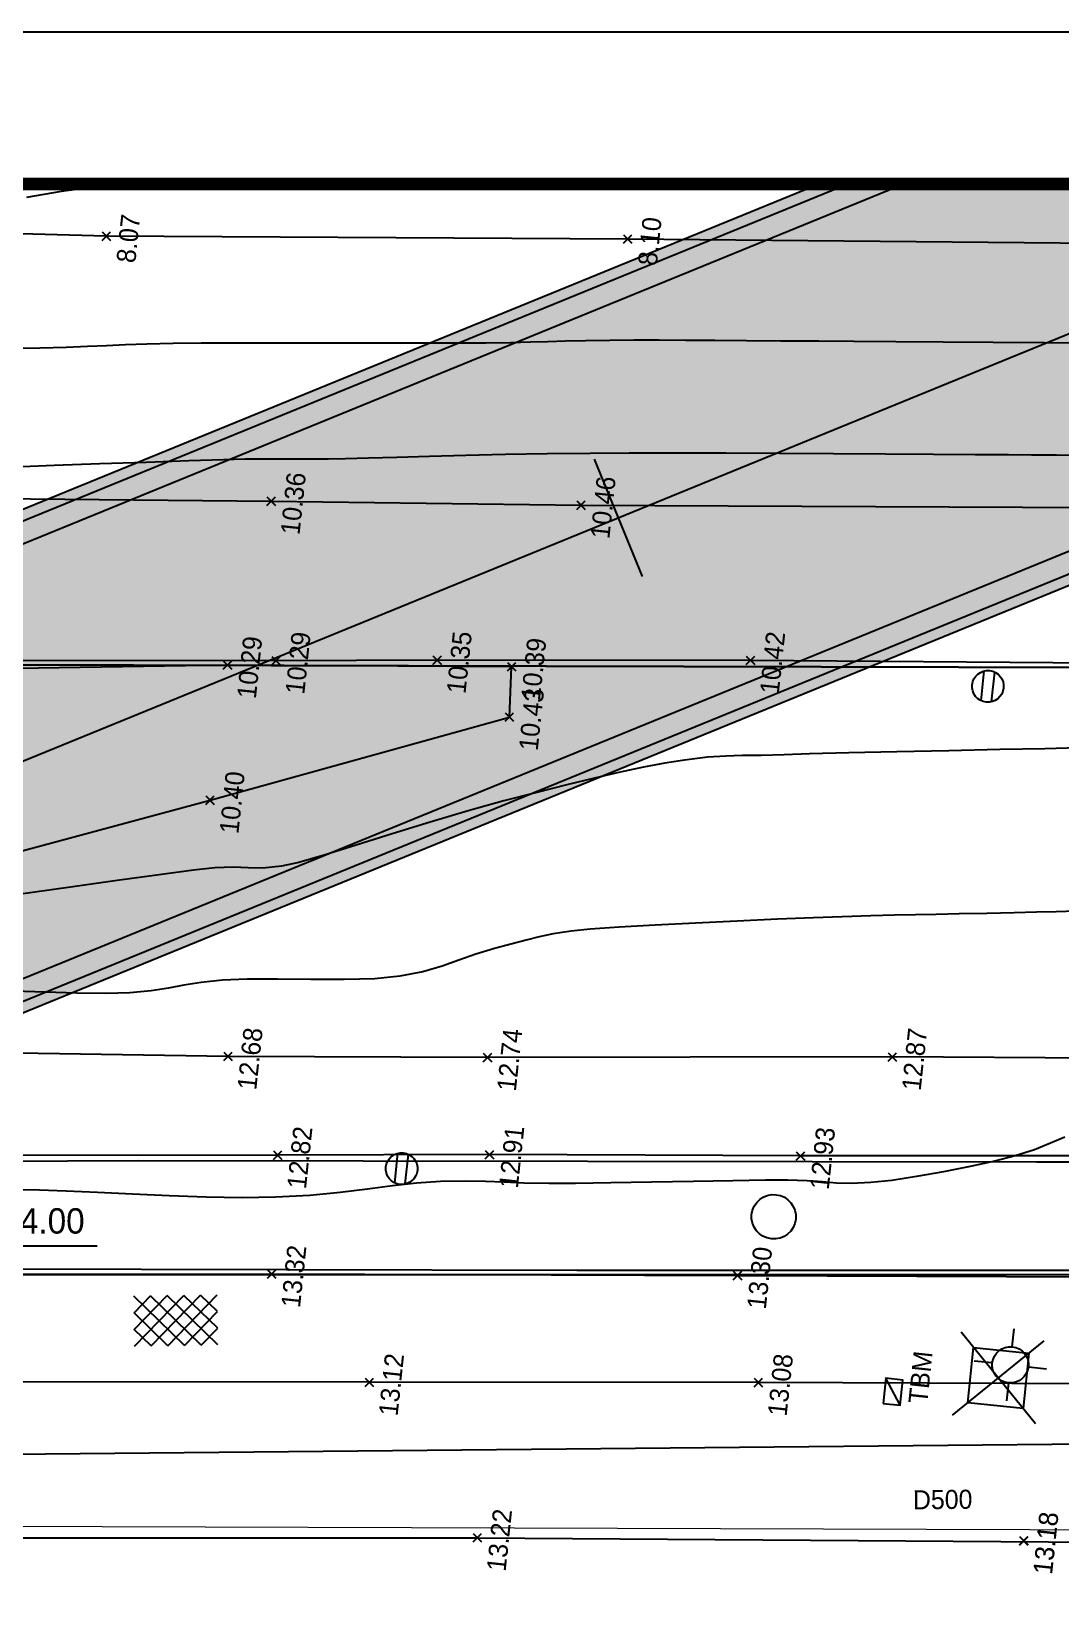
# Model space of a CAD drawing. Header units: millimetres. Extents: x 1073475 to 2890243, y -1340830 to -367733.
# Drawn here: x 1344985 to 1369296, y -405165 to -367733 of the extents above; entities that cross this region are included whole.
import ezdxf
from ezdxf.enums import TextEntityAlignment as Align
from ezdxf.xclip import XClip

# ---------------------------------------------------------------- set-up
doc = ezdxf.new("R2010")
doc.units = ezdxf.units.MM
doc.header["$LTSCALE"] = 50
doc.header["$XCLIPFRAME"] = 2
doc.header["$PDMODE"] = 3
doc.header["$PDSIZE"] = 100
doc.linetypes.add('E-DIGLN01', pattern=[2, 0.9, -0.2, 0.9])
doc.linetypes.add('HIDDEN2', pattern=[4.7625, 3.175, -1.5875])
for name, color, linetype in [('1-우수관로', 140, '우수'), ('11', 11, 'Continuous'), ('CONT-MJR', 42, 'Continuous'), ('CONT-MNR', 84, 'Continuous'), ('CS-CONC-MAJR', 4, 'Continuous'), ('CS-EXCV', 3, 'E-DIGLN01'), ('LEVEL_15', 7, 'Continuous'), ('LEVEL_16', 7, 'Continuous'), ('TEX', 3, 'Continuous'), ('TEXT', 3, 'Continuous'), ('가로등', 1, 'Continuous'), ('구조물', 7, 'Continuous'), ('기준점', 5, 'Continuous'), ('도로', 1, 'Continuous'), ('보도', 7, 'Continuous'), ('보도블럭', 7, 'Continuous'), ('보안등', 7, 'Continuous'), ('시점변경-종점-구__보조측점심볼', 7, 'Continuous'), ('시점변경-종점-구__선형', 7, 'Continuous'), ('연속지적도', 32, 'Continuous'), ('우수받이', 5, 'Continuous'), ('중앙선', 2, 'Continuous'), ('지하지장물_전기관로', 1, 'HIDDEN2'), ('측량점_높이', 8, 'Continuous'), ('측량점_심볼', 7, 'Continuous'), ('화단', 3, 'Continuous'), ('화단경계', 3, 'Continuous')]:
    doc.layers.add(name, color=color, linetype=linetype)
doc.styles.add('LT', font='')
doc.styles.add('RXHG', font='arial.ttf')
doc.styles.get("Standard").update_dxf_attribs({"font": ''})
doc.styles.add('STYLE-GOTHIC_SINGLE', font='', dxfattribs={"bigfont": 'GOTHIC_SINGLEbig.shx'})
doc.styles.add('굴림체', font='')
doc.styles.get('LT').set_extended_font_data('GulimChe')
doc.styles.get('Standard').set_extended_font_data('Dotum')
doc.styles.get('STYLE-GOTHIC_SINGLE').set_extended_font_data('Gulim')
doc.styles.get('굴림체').set_extended_font_data('Dotum')
doc.linetypes.add('CFZ008', pattern='A,0.9,-0.2,[106,KHCLINE.shx,S=0.00606,R=180,X=0,Y=0],0.9', length=2)
doc.linetypes.add('POWER_LINE', pattern='A,12.7,-5.08,["POWER",Standard,S=2.54,R=0,X=-2.54,Y=-1.27],-6.35', length=24.13)
doc.linetypes.add('우수', pattern='A,0.5,-0.05,["우수",LT,S=0.1,R=0,X=0,Y=-0.05],-0.4', length=0.95)

# ---------------------------------------------------------------- blocks, each defined once
blk = doc.blocks.new('A$405090834614')
at = {"color": 251}
for points in [[(182276, 95890), (184256, 93919)], [(182280, 93915), (184251, 95895)]]:
    blk.add_lwpolyline(points, dxfattribs=at)
blk.add_lwpolyline([(182606, 95562), (183923, 95565), (183926, 94248), (182609, 94245)], close=True, dxfattribs=at)
at = {"layer": '1-우수관로', "color": 251, "linetype": '우수', "lineweight": 0, "ltscale": 80}
blk.add_lwpolyline([(185502, 13028), (184884, 22596), (180273, 88945), (172057, 168906), (121638, 164312), (118262, 188984)], dxfattribs=at)
at = {"layer": 'CONT-MJR', "color": 251}
for p, q in [((202360, 119364), (202227, 120303)), ((202512, 118299), (202360, 119364)), ((202666, 117214), (202512, 118299)), ((202806, 116214), (202666, 117214)), ((202918, 115406), (202806, 116214)), ((202986, 114897), (202918, 115406)), ((203039, 114444), (202986, 114897)), ((203077, 114083), (203039, 114444)), ((203109, 113754), (203077, 114083)), ((203146, 113394), (203109, 113754)), ((203197, 112940), (203146, 113394)), ((203247, 112539), (203197, 112940)), ((203319, 111999), (203247, 112539)), ((203408, 111336), (203319, 111999)), ((203511, 110569), (203408, 111336)), ((203624, 109715), (203511, 110569)), ((203743, 108791), (203624, 109715)), ((203864, 107814), (203743, 108791)), ((203984, 106803), (203864, 107814)), ((204087, 105884), (203984, 106803)), ((204202, 104802), (204087, 105884)), ((204326, 103607), (204202, 104802)), ((204454, 102351), (204326, 103607)), ((204581, 101085), (204454, 102351)), ((204703, 99862), (204581, 101085)), ((204815, 98732), (204703, 99862)), ((204912, 97748), (204815, 98732)), ((204989, 96962), (204912, 97748)), ((205043, 96424), (204989, 96962)), ((205102, 95836), (205043, 96424)), ((205148, 95358), (205102, 95836))]:
    blk.add_line(p, q, dxfattribs=at)
at = {"layer": 'CONT-MNR', "color": 251}
for p, q in [((205087, 119998), (205008, 120650)), ((208821, 119887), (208593, 120686)), ((205168, 119381), (205087, 119998)), ((208979, 119237), (208821, 119887)), ((192270, 118814), (192092, 119538)), ((205240, 118880), (205168, 119381)), ((209087, 118659), (208979, 119237)), ((189959, 118263), (189906, 118994)), ((192505, 117877), (192270, 118814)), ((205307, 118437), (205240, 118880)), ((185292, 117903), (185232, 118575)), ((205374, 117994), (205307, 118437)), ((209156, 118185), (209087, 118659)), ((190017, 117524), (189959, 118263)), ((205445, 117493), (205374, 117994)), ((209202, 117762), (209156, 118185)), ((185338, 117279), (185292, 117903)), ((192762, 116855), (192505, 117877)), ((209240, 117338), (209202, 117762)), ((185383, 116537), (185338, 117279)), ((190084, 116841), (190017, 117524)), ((205525, 116877), (205445, 117493)), ((209287, 116859), (209240, 117338)), ((190159, 116277), (190084, 116841)), ((193005, 115880), (192762, 116855)), ((205602, 116215), (205525, 116877)), ((209358, 116273), (209287, 116859)), ((185430, 115714), (185383, 116537)), ((190257, 115775), (190159, 116277)), ((205700, 115323), (205602, 116215)), ((209434, 115717), (209358, 116273)), ((185483, 114846), (185430, 115714)), ((190361, 115380), (190257, 115775)), ((193198, 115082), (193005, 115880)), ((209538, 114959), (209434, 115717)), ((190468, 115022), (190361, 115380)), ((205811, 114280), (205700, 115323)), ((190576, 114628), (190468, 115022)), ((193307, 114591), (193198, 115082)), ((185545, 113970), (185483, 114846)), ((190684, 114126), (190576, 114628)), ((193367, 114151), (193307, 114591)), ((205928, 113163), (205811, 114280)), ((185621, 113122), (185545, 113970)), ((190768, 113552), (190684, 114126)), ((193389, 113803), (193367, 114151)), ((193420, 113459), (193389, 113803)), ((190844, 112839), (190768, 113552)), ((193508, 113028), (193420, 113459)), ((185714, 112341), (185621, 113122)), ((206044, 112050), (205928, 113163)), ((190920, 112057), (190844, 112839)), ((193644, 112632), (193508, 113028)), ((185843, 111539), (185714, 112341)), ((193881, 112048), (193644, 112632)), ((191003, 111272), (190920, 112057)), ((194191, 111324), (193881, 112048)), ((206153, 111020), (206044, 112050)), ((185986, 110834), (185843, 111539)), ((191100, 110553), (191003, 111272)), ((194545, 110506), (194191, 111324)), ((186133, 110202), (185986, 110834)), ((206246, 110152), (206153, 111020)), ((191218, 109968), (191100, 110553)), ((194917, 109642), (194545, 110506)), ((186273, 109620), (186133, 110202)), ((206316, 109522), (206246, 110152)), ((191384, 109438), (191218, 109968)), ((186397, 109062), (186273, 109620)), ((191561, 109004), (191384, 109438)), ((195277, 108777), (194917, 109642)), ((206386, 108949), (206316, 109522)), ((186495, 108507), (186397, 109062)), ((191745, 108621), (191561, 109004)), ((206447, 108483), (206386, 108949)), ((191928, 108240), (191745, 108621)), ((195599, 107960), (195277, 108777)), ((186570, 107917), (186495, 108507)), ((192107, 107814), (191928, 108240)), ((206504, 108071), (206447, 108483)), ((186610, 107446), (186570, 107917)), ((192262, 107412), (192107, 107814)), ((195879, 107212), (195599, 107960)), ((206560, 107659), (206504, 108071)), ((186636, 107015), (186610, 107446)), ((206620, 107193), (206560, 107659)), ((192386, 107092), (192262, 107412)), ((192494, 106797), (192386, 107092)), ((196134, 106522), (195879, 107212)), ((206689, 106619), (206620, 107193)), ((186665, 106542), (186636, 107015)), ((192596, 106471), (192494, 106797)), ((186718, 105949), (186665, 106542)), ((192707, 106056), (192596, 106471)), ((196362, 105887), (196134, 106522)), ((206752, 106055), (206689, 106619)), ((186788, 105327), (186718, 105949)), ((192798, 105616), (192707, 106056)), ((206815, 105462), (206752, 106055)), ((192918, 104941), (192798, 105616)), ((196565, 105303), (196362, 105887)), ((186889, 104494), (186788, 105327)), ((196740, 104766), (196565, 105303)), ((206879, 104831), (206815, 105462)), ((193058, 104098), (192918, 104941)), ((206947, 104150), (206879, 104831)), ((187007, 103541), (186889, 104494)), ((196889, 104273), (196740, 104766)), ((193207, 103154), (193058, 104098)), ((197011, 103820), (196889, 104273)), ((207020, 103410), (206947, 104150)), ((197132, 103288), (197011, 103820)), ((187130, 102559), (187007, 103541)), ((207100, 102600), (207020, 103410)), ((193358, 102177), (193207, 103154)), ((197208, 102860), (197132, 103288)), ((197261, 102466), (197208, 102860)), ((207190, 101710), (207100, 102600)), ((187244, 101638), (187130, 102559)), ((197312, 102033), (197261, 102466)), ((193500, 101234), (193358, 102177)), ((197384, 101489), (197312, 102033)), ((187337, 100870), (187244, 101638)), ((197466, 100897), (197384, 101489)), ((207272, 100884), (207190, 101710)), ((193624, 100394), (193500, 101234)), ((187395, 100346), (187337, 100870)), ((197586, 99978), (197466, 100897)), ((207370, 99894), (207272, 100884)), ((187428, 99891), (187395, 100346)), ((193722, 99723), (193624, 100394)), ((197733, 98849), (197586, 99978)), ((187438, 99528), (187428, 99891)), ((193817, 99051), (193722, 99723)), ((207479, 98784), (207370, 99894)), ((187447, 99196), (187438, 99528)), ((187475, 98836), (187447, 99196)), ((187542, 98388), (187475, 98836)), ((193890, 98497), (193817, 99051)), ((197889, 97628), (197733, 98849)), ((193951, 98006), (193890, 98497)), ((207595, 97604), (207479, 98784)), ((187647, 97902), (187542, 98388)), ((187797, 97325), (187647, 97902)), ((194010, 97520), (193951, 98006)), ((187975, 96705), (187797, 97325)), ((194077, 96981), (194010, 97520)), ((198042, 96433), (197889, 97628)), ((207715, 96398), (207595, 97604)), ((194161, 96332), (194077, 96981)), ((188167, 96089), (187975, 96705)), ((194245, 95689), (194161, 96332)), ((198176, 95382), (198042, 96433)), ((207832, 95216), (207715, 96398)), ((188357, 95525), (188167, 96089)), ((188530, 95058), (188357, 95525)), ((194313, 95166), (194245, 95689)), ((194373, 94703), (194313, 95166)), ((198277, 94591), (198176, 95382)), ((188723, 94623), (188530, 95058)), ((188914, 94261), (188723, 94623)), ((194435, 94240), (194373, 94703)), ((189097, 93942), (188914, 94261))]:
    blk.add_line(p, q, dxfattribs=at)
at = {"layer": '가로등', "color": 251, "linetype": 'Continuous'}
for p, q in [((183607, 95083), (183607, 95511)), ((183178, 94654), (182750, 94654)), ((184035, 94654), (184464, 94654)), ((183607, 94226), (183607, 93797))]:
    blk.add_line(p, q, dxfattribs=at)
blk.add_ellipse((183607, 94654), major_axis=(-303, 303), ratio=1, start_param=3.926991, end_param=10.210176, dxfattribs=at)
at = {"layer": '도로', "color": 251}
for p, q in [((207883, 118716), (207178, 127659)), ((181600, 109677), (180217, 122831)), ((201336, 121716), (202066, 114179)), ((198328, 113669), (197531, 121191)), ((209116, 106454), (207883, 118716)), ((202066, 114179), (202745, 106887)), ((198743, 109882), (198328, 113669)), ((199518, 102518), (198743, 109882)), ((182563, 100534), (181600, 109677)), ((202745, 106887), (204054, 93989)), ((210576, 91248), (209116, 106454)), ((200442, 93090), (199518, 102518)), ((183539, 90982), (182563, 100534))]:
    blk.add_line(p, q, dxfattribs=at)
at = {"layer": '보도', "color": 251}
for p, q in [((182843, 122188), (183902, 112241)), ((198104, 114796), (197262, 121663)), ((192535, 120956), (194886, 114870)), ((186708, 112396), (185868, 120249)), ((188907, 113811), (188364, 119764)), ((194886, 114870), (197584, 108042)), ((198773, 108116), (198104, 114796)), ((189527, 107707), (188907, 113811)), ((187251, 107418), (186708, 112396)), ((183902, 112241), (185026, 101289)), ((197584, 108042), (198773, 108116)), ((190551, 98194), (189527, 107707)), ((187993, 100108), (187251, 107418)), ((185026, 101289), (185948, 92310)), ((188932, 91279), (187993, 100108)), ((191064, 93068), (190551, 98194))]:
    blk.add_line(p, q, dxfattribs=at)
at = {"layer": '보도블럭', "color": 251}
for p, q in [((181910, 114892), (182254, 115331)), ((181958, 114500), (182645, 115379)), ((182006, 114109), (183037, 115426)), ((182254, 115331), (183132, 114643)), ((182645, 115379), (183085, 115035)), ((181863, 115283), (183180, 114252)), ((182054, 113717), (183085, 115035)), ((181910, 114892), (183228, 113861)), ((182101, 113326), (183132, 114643)), ((181958, 114500), (183276, 113469)), ((182493, 113374), (183180, 114252)), ((182006, 114109), (182884, 113421)), ((182884, 113421), (183228, 113861)), ((182054, 113717), (182493, 113374))]:
    blk.add_line(p, q, dxfattribs=at)
at = {"layer": '보안등', "color": 251}
for p, q in [((186350, 109575), (187057, 109575)), ((186350, 109325), (187057, 109325)), ((199145, 96999), (199852, 96999)), ((199145, 96749), (199852, 96749))]:
    blk.add_line(p, q, dxfattribs=at)
for centre in [(186703, 109450), (199498, 96874)]:
    blk.add_ellipse(centre, major_axis=(-265, 265), ratio=1, start_param=3.926991, end_param=10.210176, dxfattribs=at)
at = {"layer": '연속지적도', "color": 251}
for p, q in [((188497, 68694), (179669, 151974)), ((195078, 143943), (209727, 2404)), ((209727, 2404), (195078, 143943))]:
    blk.add_line(p, q, dxfattribs=at)
at = {"layer": '우수받이', "color": 251}
blk.add_lwpolyline([(182382, 97546), (182382, 97146), (182982, 97146), (182982, 97546)], close=True, dxfattribs=at)
blk.add_lwpolyline([(182382, 97146), (182982, 97546)], dxfattribs=at)
at = {"layer": '중앙선', "color": 251}
for p, q in [((176388, 123987), (178214, 106751)), ((178214, 106751), (180168, 87009))]:
    blk.add_line(p, q, dxfattribs=at)
at = {"layer": '지하지장물_전기관로', "color": 251, "linetype": 'POWER_LINE', "ltscale": 3}
blk.add_lwpolyline([(186670, 16637), (186590, 33534), (184398, 74092), (182595, 86963), (177310, 132594), (173297, 174213)], dxfattribs=at)
at = {"layer": '측량점_심볼', "color": 251}
for p in [(207883, 118716), (194886, 114870), (198104, 114796), (202066, 114179), (188907, 113811), (198328, 113669), (186708, 112396), (183902, 112241), (198743, 109882), (181600, 109677), (197584, 108042), (198773, 108116), (189527, 107707), (187251, 107418), (178214, 106751), (202745, 106887), (209116, 106454), (199518, 102518), (185026, 101289), (182563, 100534), (187993, 100108), (190551, 98194), (179504, 93902), (179508, 93900)]:
    blk.add_point(p, dxfattribs=at)
at = {"layer": '화단', "color": 251}
blk.add_ellipse((186498, 100585), major_axis=(371, 371), ratio=1, start_param=5.497787, end_param=11.780972, dxfattribs=at)
at = {"layer": '화단경계', "color": 251}
for p, q in [((186230, 115645), (183346, 141577)), ((182813, 123727), (184755, 105082)), ((188435, 94548), (186230, 115645)), ((184755, 105082), (188730, 67509)), ((191311, 67731), (188435, 94548))]:
    blk.add_line(p, q, dxfattribs=at)
at = {"layer": '1-우수관로', "color": 251, "linetype": '우수', "lineweight": 0, "ltscale": 5, "style": '굴림체'}
blk.add_text('D500', height=450, rotation=276.7572, dxfattribs=at).set_placement((180132, 95184), align=Align.RIGHT)
at = {"layer": '기준점', "color": 251, "style": '굴림체'}
blk.add_text('TBM', height=450, dxfattribs=at).set_placement((183089, 96734), align=Align.MIDDLE_CENTER)
at = {"layer": '측량점_높이', "color": 251, "style": '굴림체'}
for s, p in [('8.07', (207883, 118416)), ('10.40', (194886, 114570)), ('10.29', (198104, 114496)), ('10.36', (202066, 113879)), ('12.68', (188907, 113511)), ('10.29', (198328, 113369)), ('13.32', (183902, 111941)), ('12.82', (186708, 112096)), ('13.12', (181600, 109377)), ('10.35', (198743, 109582)), ('10.39', (198773, 107816)), ('10.43', (197584, 107742)), ('12.91', (187251, 107118)), ('12.74', (189527, 107407)), ('13.22', (178214, 106451)), ('10.46', (202745, 106587)), ('8.10', (209116, 106154)), ('10.42', (199518, 102218)), ('13.30', (185026, 100989)), ('13.08', (182563, 100234)), ('12.93', (187993, 99808)), ('12.87', (190551, 97894)), ('13.18', (179504, 93602)), ('13.18', (179508, 93600))]:
    blk.add_text(s, height=450, dxfattribs=at).set_placement(p, align=Align.TOP_CENTER)
blk = doc.blocks.new('dbox')
at = {"layer": '11'}
blk.add_line((4288, 57600), (81088, 57600), dxfattribs=at)
at = {"layer": '11', "const_width": 150}
blk.add_lwpolyline([(81088, 1800), (4288, 1800), (4288, 57600), (81088, 57600)], close=True, dxfattribs=at)
at = {"layer": 'TEXT', "color": 7}
blk.add_line((0, 59400), (84100, 59400), dxfattribs=at)
at = {"layer": 'TEX', "color": 6, "linetype": 'Continuous', "style": 'RXHG', "width": 1}
for tag, p in [('일자', (76628, 15972)), ('축척', (76628, 13925)), ('설계번호', (76684, 12170))]:
    blk.add_attdef(tag, p, '', height=300, dxfattribs=at)
at = {"layer": 'TEX', "color": 7, "linetype": 'Continuous', "style": 'RXHG', "width": 1}
blk.add_attdef('파일명', (81840, 4453), '', height=300, rotation=90, dxfattribs=at)
at = {"layer": 'TEX', "linetype": 'Continuous', "style": 'RXHG', "width": 1}
for tag, p in [('도면명-1', (77799, 3389)), ('도면명-2', (77799, 2662))]:
    blk.add_attdef(tag, text='', height=400, dxfattribs=at).set_placement(p, align=Align.CENTER)
blk = doc.blocks.new('A$599346786921')
at = {"layer": '구조물', "ltscale": 0.2}
h = blk.add_hatch(color=254, dxfattribs=at)
h.dxf.hatch_style = 1
h.set_gradient(color1=(214, 214, 214), color2=(214, 214, 214))
h.paths.add_polyline_path([(189880, 4043), (128969, 153101), (129119, 153162), (47790, 352186), (48127, 352323), (40199, 371724), (39821, 372650), (39443, 373575), (39065, 374501), (38687, 375426), (38309, 376351), (37931, 377276), (37554, 378201), (37177, 379126), (36800, 380051), (36423, 380975), (36047, 381900), (35671, 382825), (35295, 383749), (34920, 384674), (34545, 385599), (34170, 386523), (33796, 387448), (33422, 388373), (33049, 389297), (32676, 390222), (32304, 391147), (31932, 392072), (31561, 392997), (31190, 393922), (30821, 394847), (30451, 395772), (30083, 396697), (29715, 397623), (29347, 398548), (28981, 399474), (28615, 400400), (28250, 401326), (27886, 402252), (27523, 403178), (27160, 404105), (26798, 405031), (26438, 405958), (26078, 406885), (25719, 407812), (25360, 408742), (25003, 409670), (24647, 410598), (24292, 411526), (23938, 412455), (23585, 413383), (23233, 414312), (22883, 415241), (22533, 416171), (22185, 417101), (21838, 418031), (21492, 418961), (21147, 419892), (20804, 420823), (20462, 421754), (20121, 422686), (19782, 423618), (19443, 424550), (19107, 425482), (18771, 426415), (18438, 427349), (18105, 428282), (17774, 429216), (17445, 430151), (17117, 431086), (16791, 432021), (16466, 432956), (16143, 433892), (15821, 434829), (15501, 435766), (15183, 436703), (14866, 437640), (14551, 438579), (14238, 439517), (13927, 440456), (13617, 441395), (13310, 442335), (13004, 443275), (12700, 444216), (12398, 445157), (12097, 446099), (11799, 447041), (11503, 447983), (11339, 448506), (0, 445440), (302, 444474), (605, 443509), (911, 442544), (1218, 441580), (1527, 440617), (1838, 439655), (2151, 438693), (2466, 437732), (2782, 436772), (3100, 435812), (3420, 434854), (3742, 433896), (4065, 432938), (4390, 431982), (4716, 431026), (5044, 430071), (5374, 429116), (5705, 428162), (6037, 427209), (6372, 426257), (6707, 425305), (7044, 424354), (7382, 423404), (7722, 422454), (8063, 421505), (8406, 420556), (8750, 419608), (9095, 418661), (9441, 417714), (9788, 416768), (10137, 415823), (10487, 414878), (10838, 413933), (11190, 412990), (11544, 412047), (11898, 411104), (12253, 410162), (12610, 409221), (12967, 408280), (13326, 407339), (13685, 406399), (14046, 405460), (14407, 404521), (14768, 403585), (15131, 402648), (15495, 401710), (15860, 400773), (16225, 399837), (16592, 398901), (16959, 397965), (17326, 397030), (17695, 396095), (18064, 395161), (18434, 394227), (18804, 393294), (19175, 392360), (19547, 391428), (19919, 390496), (20292, 389564), (20665, 388632), (21038, 387701), (21412, 386770), (21787, 385839), (22162, 384909), (22537, 383979), (22913, 383050), (23289, 382120), (23665, 381191), (24042, 380263), (24419, 379334), (24796, 378406), (25174, 377478), (25551, 376550), (25929, 375623), (26307, 374695), (26685, 373768), (27063, 372842), (27441, 371915), (27820, 370988), (28198, 370062), (28576, 369136), (28955, 368210), (29333, 367284), (37261, 347883), (37598, 348021), (118926, 148997), (119075, 149057), (179985, 0)])
at = {"layer": 'CS-CONC-MAJR'}
for points in [[(47464, 352323), (128793, 153298)], [(46812, 352596), (128141, 153572)], [(37735, 348347), (119063, 149323)], [(38008, 348999), (119337, 149975)]]:
    blk.add_lwpolyline(points, dxfattribs=at)
at = {"layer": 'CS-EXCV', "linetype": 'CFZ008', "ltscale": 5, "flags": 128}
blk.add_lwpolyline([(189880, 4043), (128969, 153101), (129119, 153162), (47790, 352186), (48127, 352323), (40199, 371724), (39821, 372650), (39443, 373575), (39065, 374501), (38687, 375426), (38309, 376351), (37931, 377276), (37554, 378201), (37177, 379126), (36800, 380051), (36423, 380975), (36047, 381900), (35671, 382825), (35295, 383749), (34920, 384674), (34545, 385599), (34170, 386523), (33796, 387448), (33422, 388373), (33049, 389297), (32676, 390222), (32304, 391147), (31932, 392072), (31561, 392997), (31190, 393922), (30821, 394847), (30451, 395772), (30083, 396697), (29715, 397623), (29347, 398548), (28981, 399474), (28615, 400400), (28250, 401326), (27886, 402252), (27523, 403178), (27160, 404105), (26798, 405031), (26438, 405958), (26078, 406885), (25719, 407812), (25360, 408742), (25003, 409670), (24647, 410598), (24292, 411526), (23938, 412455), (23585, 413383), (23233, 414312), (22883, 415241), (22533, 416171), (22185, 417101), (21838, 418031), (21492, 418961), (21147, 419892), (20804, 420823), (20462, 421754), (20121, 422686), (19782, 423618), (19443, 424550), (19107, 425482), (18771, 426415), (18438, 427349), (18105, 428282), (17774, 429216), (17445, 430151), (17117, 431086), (16791, 432021), (16466, 432956), (16143, 433892), (15821, 434829), (15501, 435766), (15183, 436703), (14866, 437640), (14551, 438579), (14238, 439517), (13927, 440456), (13617, 441395), (13310, 442335), (13004, 443275), (12700, 444216), (12398, 445157), (12097, 446099), (11799, 447041), (11503, 447983), (11339, 448506), (0, 445440), (302, 444474), (605, 443509), (911, 442544), (1218, 441580), (1527, 440617), (1838, 439655), (2151, 438693), (2466, 437732), (2782, 436772), (3100, 435812), (3420, 434854), (3742, 433896), (4065, 432938), (4390, 431982), (4716, 431026), (5044, 430071), (5374, 429116), (5705, 428162), (6037, 427209), (6372, 426257), (6707, 425305), (7044, 424354), (7382, 423404), (7722, 422454), (8063, 421505), (8406, 420556), (8750, 419608), (9095, 418661), (9441, 417714), (9788, 416768), (10137, 415823), (10487, 414878), (10838, 413933), (11190, 412990), (11544, 412047), (11898, 411104), (12253, 410162), (12610, 409221), (12967, 408280), (13326, 407339), (13685, 406399), (14046, 405460), (14407, 404521), (14768, 403585), (15131, 402648), (15495, 401710), (15860, 400773), (16225, 399837), (16592, 398901), (16959, 397965), (17326, 397030), (17695, 396095), (18064, 395161), (18434, 394227), (18804, 393294), (19175, 392360), (19547, 391428), (19919, 390496), (20292, 389564), (20665, 388632), (21038, 387701), (21412, 386770), (21787, 385839), (22162, 384909), (22537, 383979), (22913, 383050), (23289, 382120), (23665, 381191), (24042, 380263), (24419, 379334), (24796, 378406), (25174, 377478), (25551, 376550), (25929, 375623), (26307, 374695), (26685, 373768), (27063, 372842), (27441, 371915), (27820, 370988), (28198, 370062), (28576, 369136), (28955, 368210), (29333, 367284), (37261, 347883), (37598, 348021), (118926, 148997), (119075, 149057), (179985, 0)], close=True, dxfattribs=at)
at = {"layer": '시점변경-종점-구__보조측점심볼', "color": 1}
blk.add_line((71189, 276406), (73966, 277541), dxfattribs=at)
at = {"layer": '시점변경-종점-구__선형', "color": 1}
blk.add_lwpolyline([(34766, 369504), (184932, 2022)], dxfattribs=at)

msp = doc.modelspace()

# ---------------------------------------------------------------- linework, layer by layer
at = {"layer": 'LEVEL_16', "color": 7, "linetype": 'Continuous', "flags": 128}
msp.add_lwpolyline([(1336687.7, -388282.6), (1339575.1, -396435.4), (1346533.9, -396435.4)], dxfattribs=at)

# ---------------------------------------------------------------- block references
at = {"xscale": 2, "yscale": 2, "zscale": 2}
msp.add_blockref('dbox', (1241882.7, -486533.1), dxfattribs=at)
ref = msp.add_blockref('A$405090834614', (1442878.4, -591810.2), dxfattribs=dict(rotation=83.9464212542183))
XClip(ref).set_block_clipping_path([(87977.8492422819, 202827.7349661703), (102823.6229538787, 62839.0134570275), (213801.3092563641, 74608.173144479), (198955.5355447673, 214596.8946536218)])
ref = msp.add_blockref('A$599346786921', (1635827.1, -451802.1), dxfattribs=dict(rotation=89.99999999999997))
XClip(ref).set_block_clipping_path([(-31130.9029320666, 244593.7349602489), (80469.0969639979, 385367.4510682649)])

# ---------------------------------------------------------------- texts
at = {"layer": 'LEVEL_15', "color": 7, "linetype": 'Continuous', "style": 'STYLE-GOTHIC_SINGLE'}
msp.add_text('STA 3Km 044.00', height=600, dxfattribs=at).set_placement((1343248.3, -395842.9), align=Align.MIDDLE_CENTER)

doc.saveas('drawing.dxf')
